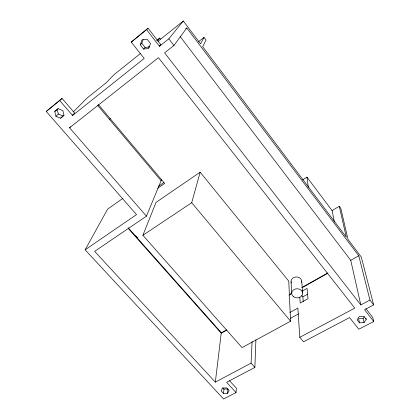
<?xml version="1.0" encoding="UTF-8"?>
<svg xmlns="http://www.w3.org/2000/svg" width="420" height="420" viewBox="0 0 420 420"><rect width="100%" height="100%" fill="white"/><g stroke="black" fill="none" stroke-linecap="round" stroke-linejoin="round"><path stroke-width="0.63" d="M122.934 198.34L107.636 209.118L85.129 249.821L223.566 399L236.035 392.569L226.637 382.294L254.872 367.432L255.917 339.717M254.872 367.432L251.081 363.153L252.089 341.565M236.035 392.569L236.366 388.164L229.593 380.735M227.53 393.362L229.126 390.574L226.679 387.912L222.637 388.054L221.062 390.852L223.508 393.493L227.53 393.362L227.934 388.962L223.949 389.099L222.737 387.781M223.508 393.493L223.949 389.099M251.081 363.153L215.323 382.132L221.23 333.181L128.189 228.417M142.9 235.268L191.72 202.708L200.151 172.195L288.76 281.122L290.567 321.2L242.056 347.618L142.9 235.268L156.03 202.398L200.151 172.195M140.233 44.814L141.976 39.884L147.116 39.244L150.481 43.549L148.706 48.458L143.598 49.082L140.233 44.814L141.792 43.239L143.089 39.585M215.323 382.132L94.647 251.359L146.449 216.174L161.574 179.519M334.388 222.07L332.084 210.599L339.276 206.278L346.327 237.2L202.661 46.673L206.041 40.099L204.031 37.412L200.54 43.853L183.304 21L158.02 41.249M364.04 322.597L366.219 319.321L363.825 316.26L359.247 316.496L357.089 319.778L359.489 322.822L364.04 322.597L363.122 318.491L364.198 316.864M369.947 300.08L360.822 304.92L164.588 52.836L173.938 45.465L186.774 27.972L358.79 255.801L369.947 300.08L373.658 304.904L364.544 309.703L373.742 321.526L358.806 329.228L349.577 317.583L303.534 341.817L299.77 337.318L297.869 308.07L289.826 312.501M159.484 46.263L160.818 44.667L148.034 28.219L146.533 29.626L159.484 46.263L168.824 38.824L183.304 21M157.243 40.819L159.689 38.062L160.487 39.091M143.598 49.082L145.115 47.46L149.536 46.919M146.449 216.174L69.562 127.775L70.445 126.83M46.258 111.463L59.672 100.517L72.56 115.479L74.781 113.211L62.05 98.401L46.258 111.463L136.516 214.599L85.129 249.821M73.295 111.909L86.94 98.17L106.108 82.819L113.873 74.818L140.343 53.582M58.154 108.512L54.747 111.531L55.918 116.272L60.548 118.198L63.882 115.122M55.918 116.272L58.312 114.009L57.167 109.31M72.56 115.479L144.191 58.438L131.245 42.105L148.034 28.219M59.672 100.517L62.05 98.401M131.245 42.105L146.533 29.626M54.747 111.531L58.238 108.707L62.895 110.649L64.04 115.4L60.548 118.198M148.491 47.051L149.51 46.232M156.634 40.514L159.689 38.062M72.733 114.844L74.781 113.211M159.306 45.874L160.818 44.667M185.745 28.786L186.774 27.972M69.562 127.775L158.434 57.687L354.795 308.117L299.77 337.318M198.434 41.764L204.031 37.412M109.457 119.39L110.492 118.598M158.508 186.244L163.868 182.516M157.742 188.239L164.677 183.43L98.369 104.585M302.552 179.954L306.983 177.146L332.084 210.599M226.564 329.926L221.434 332.813L128.153 227.729M289.228 294.667L291.506 293.386M301.76 287.616L327.962 272.869M221.23 333.181L226.9 329.994M288.96 295.087L291.811 293.48M302.064 287.711L327.143 273.604M360.822 304.92L350.758 260.321L358.79 255.801M302.174 291.133L307.046 288.404L308.007 298.736L300.216 303.046L299.796 297.197M303.25 301.754L302.857 296.825L307.729 294.116M290.472 318.308L298.51 313.913M363.122 318.491L358.617 318.717L359.489 322.822M58.312 114.009L62.89 115.915M97.671 105.383L161.081 180.716M191.72 202.708L290.567 321.2M301.728 295.433L302.857 296.825M141.792 43.239L145.115 47.46M365.988 308.747L372.724 317.42L373.742 321.526M168.824 38.824L173.938 45.465M180.159 36.572L350.758 260.321M339.276 206.278L340.809 208.336L348.007 239.431L361.305 257.061L373.658 304.904M365.951 318.155L366.219 319.321M306.983 177.146L308.322 187.362M301.707 281.106L302.663 293.013M291.055 281.746L291.664 293.643M137.75 237.941A7.413 3.318 56 0 1 135.639 235.667M291.338 282.891A5.339 4.483 0.2 0 1 295.99 276.943A5.339 4.483 0.2 0 1 301.623 282.277M293.538 296.751A5.513 4.583 0.5 0 0 302.573 294.205A5.513 4.583 0.5 0 0 295.37 288.971A5.513 4.583 0.5 0 0 293.538 296.751"/></g></svg>
